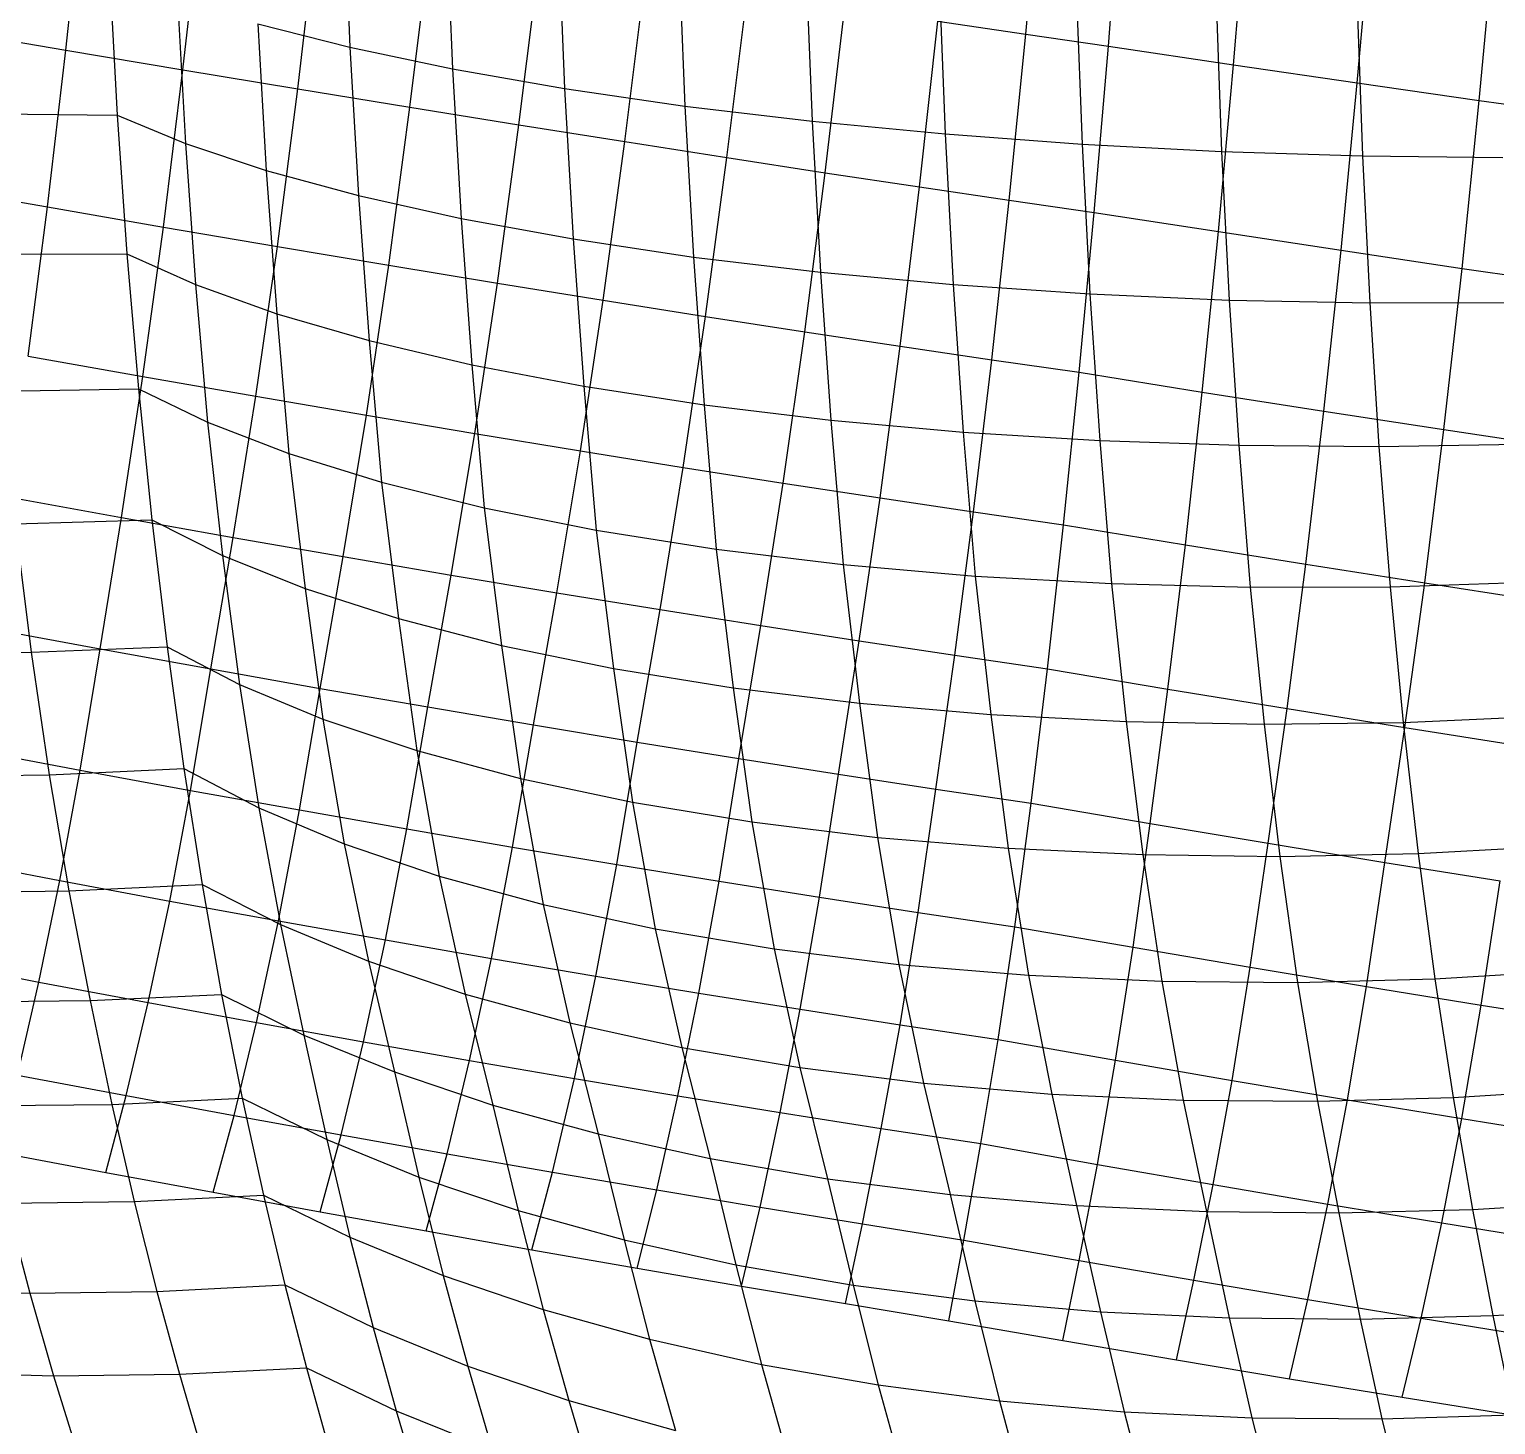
# Model space of a CAD drawing. Extents: x -429 to 429, y -1 to 209.
# Drawn here: x -267.84 to -245.69, y 29.15 to 50.21 of the extents above; entities that cross this region are included whole.
import ezdxf

# ---------------------------------------------------------------- set-up
doc = ezdxf.new("R2010")
doc.units = 0

msp = doc.modelspace()

# ---------------------------------------------------------------- linework, layer by layer
at = {"layer": 'default', "color": 3, "linetype": 'CONTINUOUS'}
for p, q in [((-252.789, 50.143, 75.947), (-252.554, 52.737, 76.151)), ((-251.541, 49.962, 74.546), (-251.339, 52.557, 74.715)), ((-251.541, 49.962, 74.546), (-251.339, 52.557, 74.715)), ((-267.285, 49.9, 84.443), (-267.021, 52.365, 84.719)), ((-249.651, 49.681, 74.247), (-249.437, 52.287, 74.464)), ((-265.516, 49.603, 83.82), (-265.236, 52.076, 84.127)), ((-247.783, 49.407, 73.84), (-247.555, 52.023, 74.096)), ((-263.782, 49.316, 83.104), (-263.489, 51.795, 83.432)), ((-245.941, 49.141, 73.325), (-245.7, 51.765, 73.61)), ((-262.09, 49.039, 82.298), (-261.785, 51.523, 82.637)), ((-260.442, 48.773, 81.404), (-260.131, 51.262, 81.745)), ((-258.845, 48.519, 80.424), (-258.532, 51.013, 80.76)), ((-257.302, 48.278, 79.362), (-256.994, 50.775, 79.683)), ((-255.817, 48.049, 78.22), (-255.52, 50.551, 78.52)), ((-254.395, 47.835, 77.001), (-254.117, 50.34, 77.273)), ((-254.117, 50.34, 77.273), (-252.789, 50.143, 75.947)), ((-269.085, 50.206, 84.973), (-267.285, 49.9, 84.443)), ((-253.04, 47.636, 75.709), (-252.789, 50.143, 75.947)), ((-252.789, 50.143, 75.947), (-251.541, 49.962, 74.546)), ((-267.563, 47.533, 84.138), (-267.285, 49.9, 84.443)), ((-267.285, 49.9, 84.443), (-265.516, 49.603, 83.82)), ((-251.756, 47.451, 74.347), (-251.541, 49.962, 74.546)), ((-251.756, 47.451, 74.347), (-251.541, 49.962, 74.546)), ((-251.541, 49.962, 74.546), (-249.651, 49.681, 74.247)), ((-265.81, 47.229, 83.483), (-265.516, 49.603, 83.82)), ((-265.516, 49.603, 83.82), (-263.782, 49.316, 83.104)), ((-249.881, 47.161, 73.996), (-249.651, 49.681, 74.247)), ((-249.651, 49.681, 74.247), (-247.783, 49.407, 73.84)), ((-248.028, 46.879, 73.546), (-247.783, 49.407, 73.84)), ((-247.783, 49.407, 73.84), (-245.941, 49.141, 73.325)), ((-264.091, 46.936, 82.746), (-263.782, 49.316, 83.104)), ((-263.782, 49.316, 83.104), (-262.09, 49.039, 82.298)), ((-262.409, 46.654, 81.928), (-262.09, 49.039, 82.298)), ((-262.09, 49.039, 82.298), (-260.442, 48.773, 81.404)), ((-246.201, 46.606, 73), (-245.941, 49.141, 73.325)), ((-245.941, 49.141, 73.325), (-244.133, 48.884, 72.705)), ((-260.767, 46.384, 81.031), (-260.442, 48.773, 81.404)), ((-260.442, 48.773, 81.404), (-258.845, 48.519, 80.424)), ((-259.171, 46.125, 80.057), (-258.845, 48.519, 80.424)), ((-258.845, 48.519, 80.424), (-257.302, 48.278, 79.362)), ((-257.623, 45.88, 79.009), (-257.302, 48.278, 79.362)), ((-257.302, 48.278, 79.362), (-255.817, 48.049, 78.22)), ((-269.345, 47.846, 84.71), (-267.563, 47.533, 84.138)), ((-256.127, 45.648, 77.888), (-255.817, 48.049, 78.22)), ((-255.817, 48.049, 78.22), (-254.395, 47.835, 77.001)), ((-254.686, 45.43, 76.698), (-254.395, 47.835, 77.001)), ((-254.395, 47.835, 77.001), (-253.04, 47.636, 75.709)), ((-253.303, 45.226, 75.441), (-253.04, 47.636, 75.709)), ((-253.04, 47.636, 75.709), (-251.756, 47.451, 74.347)), ((-267.856, 45.28, 83.8), (-267.563, 47.533, 84.138)), ((-267.563, 47.533, 84.138), (-265.81, 47.229, 83.483)), ((-251.982, 45.037, 74.12), (-251.756, 47.451, 74.347)), ((-251.982, 45.037, 74.12), (-251.756, 47.451, 74.347)), ((-251.756, 47.451, 74.347), (-249.881, 47.161, 73.996)), ((-266.121, 44.972, 83.11), (-265.81, 47.229, 83.483)), ((-265.81, 47.229, 83.483), (-264.091, 46.936, 82.746)), ((-250.123, 44.739, 73.715), (-249.881, 47.161, 73.996)), ((-249.881, 47.161, 73.996), (-248.028, 46.879, 73.546)), ((-264.417, 44.674, 82.349), (-264.091, 46.936, 82.746)), ((-264.091, 46.936, 82.746), (-262.409, 46.654, 81.928)), ((-248.286, 44.45, 73.222), (-248.028, 46.879, 73.546)), ((-248.028, 46.879, 73.546), (-246.201, 46.606, 73)), ((-262.746, 44.388, 81.518), (-262.409, 46.654, 81.928)), ((-262.409, 46.654, 81.928), (-260.767, 46.384, 81.031)), ((-246.474, 44.171, 72.643), (-246.201, 46.606, 73)), ((-246.201, 46.606, 73), (-244.406, 46.343, 72.358)), ((-261.111, 44.114, 80.617), (-260.767, 46.384, 81.031)), ((-260.767, 46.384, 81.031), (-259.171, 46.125, 80.057)), ((-259.515, 43.851, 79.65), (-259.171, 46.125, 80.057)), ((-259.171, 46.125, 80.057), (-257.623, 45.88, 79.009)), ((-257.962, 43.601, 78.617), (-257.623, 45.88, 79.009)), ((-257.623, 45.88, 79.009), (-256.127, 45.648, 77.888)), ((-256.452, 43.364, 77.52), (-256.127, 45.648, 77.888)), ((-256.127, 45.648, 77.888), (-254.686, 45.43, 76.698)), ((-254.99, 43.141, 76.362), (-254.686, 45.43, 76.698)), ((-254.686, 45.43, 76.698), (-253.303, 45.226, 75.441)), ((-267.856, 45.28, 83.8), (-266.121, 44.972, 83.11)), ((-253.578, 42.931, 75.144), (-253.303, 45.226, 75.441)), ((-253.303, 45.226, 75.441), (-251.982, 45.037, 74.12)), ((-266.445, 42.844, 82.709), (-266.121, 44.972, 83.11)), ((-266.121, 44.972, 83.11), (-264.417, 44.674, 82.349)), ((-252.218, 42.736, 73.868), (-251.982, 45.037, 74.12)), ((-252.218, 42.736, 73.868), (-251.982, 45.037, 74.12)), ((-251.982, 45.037, 74.12), (-250.123, 44.739, 73.715)), ((-250.378, 42.433, 73.404), (-250.123, 44.739, 73.715)), ((-250.123, 44.739, 73.715), (-248.286, 44.45, 73.222)), ((-264.756, 42.543, 81.922), (-264.417, 44.674, 82.349)), ((-264.417, 44.674, 82.349), (-262.746, 44.388, 81.518)), ((-263.097, 42.254, 81.076), (-262.746, 44.388, 81.518)), ((-262.746, 44.388, 81.518), (-261.111, 44.114, 80.617)), ((-248.559, 42.139, 72.864), (-248.286, 44.45, 73.222)), ((-248.286, 44.45, 73.222), (-246.474, 44.171, 72.643)), ((-261.468, 41.976, 80.172), (-261.111, 44.114, 80.617)), ((-261.111, 44.114, 80.617), (-259.515, 43.851, 79.65)), ((-246.763, 41.856, 72.248), (-246.474, 44.171, 72.643)), ((-246.474, 44.171, 72.643), (-244.692, 43.903, 71.978)), ((-259.873, 41.709, 79.211), (-259.515, 43.851, 79.65)), ((-259.515, 43.851, 79.65), (-257.962, 43.601, 78.617)), ((-258.312, 41.454, 78.194), (-257.962, 43.601, 78.617)), ((-257.962, 43.601, 78.617), (-256.452, 43.364, 77.52)), ((-256.789, 41.212, 77.122), (-256.452, 43.364, 77.52)), ((-256.452, 43.364, 77.52), (-254.99, 43.141, 76.362)), ((-268.161, 43.154, 83.436), (-266.445, 42.844, 82.709)), ((-255.305, 40.982, 75.997), (-254.99, 43.141, 76.362)), ((-254.99, 43.141, 76.362), (-253.578, 42.931, 75.144)), ((-266.769, 40.86, 82.301), (-266.445, 42.844, 82.709)), ((-266.445, 42.844, 82.709), (-264.756, 42.543, 81.922)), ((-253.862, 40.764, 74.821), (-253.578, 42.931, 75.144)), ((-253.578, 42.931, 75.144), (-252.218, 42.736, 73.868)), ((-265.095, 40.558, 81.491), (-264.756, 42.543, 81.922)), ((-264.756, 42.543, 81.922), (-263.097, 42.254, 81.076)), ((-252.461, 40.56, 73.594), (-252.218, 42.736, 73.868)), ((-252.461, 40.56, 73.594), (-252.218, 42.736, 73.868)), ((-252.218, 42.736, 73.868), (-250.378, 42.433, 73.404)), ((-250.642, 40.254, 73.068), (-250.378, 42.433, 73.404)), ((-250.378, 42.433, 73.404), (-248.559, 42.139, 72.864)), ((-263.445, 40.265, 80.63), (-263.097, 42.254, 81.076)), ((-263.097, 42.254, 81.076), (-261.468, 41.976, 80.172)), ((-248.842, 39.959, 72.478), (-248.559, 42.139, 72.864)), ((-248.559, 42.139, 72.864), (-246.763, 41.856, 72.248)), ((-261.821, 39.984, 79.722), (-261.468, 41.976, 80.172)), ((-261.468, 41.976, 80.172), (-259.873, 41.709, 79.211)), ((-247.065, 39.673, 71.824), (-246.763, 41.856, 72.248)), ((-246.763, 41.856, 72.248), (-244.995, 41.583, 71.559)), ((-260.225, 39.713, 78.766), (-259.873, 41.709, 79.211)), ((-259.873, 41.709, 79.211), (-258.312, 41.454, 78.194)), ((-258.658, 39.453, 77.763), (-258.312, 41.454, 78.194)), ((-258.312, 41.454, 78.194), (-256.789, 41.212, 77.122)), ((-257.122, 39.205, 76.714), (-256.789, 41.212, 77.122)), ((-256.789, 41.212, 77.122), (-255.305, 40.982, 75.997)), ((-268.467, 41.173, 83.062), (-266.769, 40.86, 82.301)), ((-255.617, 38.968, 75.621), (-255.305, 40.982, 75.997)), ((-255.305, 40.982, 75.997), (-253.862, 40.764, 74.821)), ((-267.069, 39.032, 81.935), (-266.769, 40.86, 82.301)), ((-266.769, 40.86, 82.301), (-265.095, 40.558, 81.491)), ((-254.145, 38.742, 74.483), (-253.862, 40.764, 74.821)), ((-253.862, 40.764, 74.821), (-252.461, 40.56, 73.594)), ((-265.402, 38.725, 81.109), (-265.095, 40.558, 81.491)), ((-265.095, 40.558, 81.491), (-263.445, 40.265, 80.63)), ((-252.708, 38.529, 73.303), (-252.461, 40.56, 73.594)), ((-252.708, 38.529, 73.303), (-252.461, 40.56, 73.594)), ((-252.461, 40.56, 73.594), (-250.642, 40.254, 73.068)), ((-263.757, 38.429, 80.24), (-263.445, 40.265, 80.63)), ((-263.445, 40.265, 80.63), (-261.821, 39.984, 79.722)), ((-250.909, 38.222, 72.719), (-250.642, 40.254, 73.068)), ((-250.642, 40.254, 73.068), (-248.842, 39.959, 72.478)), ((-262.135, 38.144, 79.328), (-261.821, 39.984, 79.722)), ((-261.821, 39.984, 79.722), (-260.225, 39.713, 78.766)), ((-249.128, 37.925, 72.082), (-248.842, 39.959, 72.478)), ((-248.842, 39.959, 72.478), (-247.065, 39.673, 71.824)), ((-260.538, 37.869, 78.375), (-260.225, 39.713, 78.766)), ((-260.225, 39.713, 78.766), (-258.658, 39.453, 77.763)), ((-247.367, 37.638, 71.393), (-247.065, 39.673, 71.824)), ((-247.065, 39.673, 71.824), (-245.311, 39.398, 71.108)), ((-258.966, 37.606, 77.379), (-258.658, 39.453, 77.763)), ((-258.658, 39.453, 77.763), (-257.122, 39.205, 76.714)), ((-268.756, 39.348, 82.717), (-267.069, 39.032, 81.935)), ((-257.421, 37.353, 76.343), (-257.122, 39.205, 76.714)), ((-257.122, 39.205, 76.714), (-255.617, 38.968, 75.621)), ((-267.375, 37.364, 81.545), (-267.069, 39.032, 81.935)), ((-267.069, 39.032, 81.935), (-265.402, 38.725, 81.109)), ((-255.903, 37.113, 75.267), (-255.617, 38.968, 75.621)), ((-255.617, 38.968, 75.621), (-254.145, 38.742, 74.483)), ((-265.716, 37.054, 80.704), (-265.402, 38.725, 81.109)), ((-265.402, 38.725, 81.109), (-263.757, 38.429, 80.24)), ((-254.414, 36.883, 74.152), (-254.145, 38.742, 74.483)), ((-254.145, 38.742, 74.483), (-252.708, 38.529, 73.303)), ((-264.076, 36.755, 79.825), (-263.757, 38.429, 80.24)), ((-263.757, 38.429, 80.24), (-262.135, 38.144, 79.328)), ((-252.955, 36.666, 72.998), (-252.708, 38.529, 73.303)), ((-252.955, 36.666, 72.998), (-252.708, 38.529, 73.303)), ((-252.708, 38.529, 73.303), (-250.909, 38.222, 72.719)), ((-262.456, 36.466, 78.91), (-262.135, 38.144, 79.328)), ((-262.135, 38.144, 79.328), (-260.538, 37.869, 78.375)), ((-251.168, 36.355, 72.38), (-250.909, 38.222, 72.719)), ((-250.909, 38.222, 72.719), (-249.128, 37.925, 72.082)), ((-260.858, 36.188, 77.958), (-260.538, 37.869, 78.375)), ((-260.538, 37.869, 78.375), (-258.966, 37.606, 77.379)), ((-249.398, 36.053, 71.716), (-249.128, 37.925, 72.082)), ((-249.128, 37.925, 72.082), (-247.367, 37.638, 71.393)), ((-269.052, 37.684, 82.349), (-267.375, 37.364, 81.545)), ((-259.281, 35.921, 76.971), (-258.966, 37.606, 77.379)), ((-258.966, 37.606, 77.379), (-257.421, 37.353, 76.343)), ((-247.646, 35.762, 71.005), (-247.367, 37.638, 71.393)), ((-247.367, 37.638, 71.393), (-245.626, 37.361, 70.652)), ((-267.691, 35.831, 81.128), (-267.375, 37.364, 81.545)), ((-267.375, 37.364, 81.545), (-265.716, 37.054, 80.704)), ((-257.726, 35.665, 75.948), (-257.421, 37.353, 76.343)), ((-257.421, 37.353, 76.343), (-255.903, 37.113, 75.267)), ((-245.913, 35.481, 70.248), (-245.626, 37.361, 70.652)), ((-266.04, 35.52, 80.27), (-265.716, 37.054, 80.704)), ((-265.716, 37.054, 80.704), (-264.076, 36.755, 79.825)), ((-256.195, 35.42, 74.891), (-255.903, 37.113, 75.267)), ((-255.903, 37.113, 75.267), (-254.414, 36.883, 74.152)), ((-254.688, 35.186, 73.799), (-254.414, 36.883, 74.152)), ((-254.414, 36.883, 74.152), (-252.955, 36.666, 72.998)), ((-264.406, 35.218, 79.381), (-264.076, 36.755, 79.825)), ((-264.076, 36.755, 79.825), (-262.456, 36.466, 78.91)), ((-253.206, 34.964, 72.674), (-252.955, 36.666, 72.998)), ((-253.206, 34.964, 72.674), (-252.955, 36.666, 72.998)), ((-252.955, 36.666, 72.998), (-251.168, 36.355, 72.38)), ((-262.788, 34.927, 78.462), (-262.456, 36.466, 78.91)), ((-262.456, 36.466, 78.91), (-260.858, 36.188, 77.958)), ((-251.433, 34.65, 72.02), (-251.168, 36.355, 72.38)), ((-251.168, 36.355, 72.38), (-249.398, 36.053, 71.716)), ((-269.357, 36.152, 81.955), (-267.691, 35.831, 81.128)), ((-261.188, 34.645, 77.513), (-260.858, 36.188, 77.958)), ((-260.858, 36.188, 77.958), (-259.281, 35.921, 76.971)), ((-259.605, 34.374, 76.533), (-259.281, 35.921, 76.971)), ((-259.281, 35.921, 76.971), (-257.726, 35.665, 75.948)), ((-249.674, 34.345, 71.326), (-249.398, 36.053, 71.716)), ((-249.398, 36.053, 71.716), (-247.646, 35.762, 71.005)), ((-268.014, 34.427, 80.692), (-267.691, 35.831, 81.128)), ((-267.691, 35.831, 81.128), (-266.04, 35.52, 80.27)), ((-258.041, 34.113, 75.524), (-257.726, 35.665, 75.948)), ((-257.726, 35.665, 75.948), (-256.195, 35.42, 74.891)), ((-247.932, 34.051, 70.592), (-247.646, 35.762, 71.005)), ((-247.646, 35.762, 71.005), (-245.913, 35.481, 70.248)), ((-266.372, 34.117, 79.815), (-266.04, 35.52, 80.27)), ((-266.04, 35.52, 80.27), (-264.406, 35.218, 79.381)), ((-246.205, 33.768, 69.819), (-245.913, 35.481, 70.248)), ((-245.913, 35.481, 70.248), (-244.199, 35.211, 69.446)), ((-264.744, 33.816, 78.915), (-264.406, 35.218, 79.381)), ((-264.406, 35.218, 79.381), (-262.788, 34.927, 78.462)), ((-256.496, 33.862, 74.487), (-256.195, 35.42, 74.891)), ((-256.195, 35.42, 74.891), (-254.688, 35.186, 73.799)), ((-254.971, 33.621, 73.42), (-254.688, 35.186, 73.799)), ((-254.688, 35.186, 73.799), (-253.206, 34.964, 72.674)), ((-263.128, 33.522, 77.991), (-262.788, 34.927, 78.462)), ((-262.788, 34.927, 78.462), (-261.188, 34.645, 77.513)), ((-253.466, 33.391, 72.325), (-253.206, 34.964, 72.674)), ((-253.466, 33.391, 72.325), (-253.206, 34.964, 72.674)), ((-253.206, 34.964, 72.674), (-251.433, 34.65, 72.02)), ((-261.525, 33.237, 77.044), (-261.188, 34.645, 77.513)), ((-261.188, 34.645, 77.513), (-259.605, 34.374, 76.533)), ((-251.706, 33.077, 71.634), (-251.433, 34.65, 72.02)), ((-251.433, 34.65, 72.02), (-249.674, 34.345, 71.326)), ((-268.014, 34.427, 80.692), (-266.372, 34.117, 79.815)), ((-259.937, 32.96, 76.074), (-259.605, 34.374, 76.533)), ((-259.605, 34.374, 76.533), (-258.041, 34.113, 75.524)), ((-249.96, 32.773, 70.909), (-249.674, 34.345, 71.326)), ((-249.674, 34.345, 71.326), (-247.932, 34.051, 70.592)), ((-266.683, 32.957, 79.38), (-266.372, 34.117, 79.815)), ((-266.372, 34.117, 79.815), (-264.744, 33.816, 78.915)), ((-258.362, 32.691, 75.081), (-258.041, 34.113, 75.524)), ((-258.041, 34.113, 75.524), (-256.496, 33.862, 74.487)), ((-248.227, 32.478, 70.151), (-247.932, 34.051, 70.592)), ((-247.932, 34.051, 70.592), (-246.205, 33.768, 69.819)), ((-265.061, 32.657, 78.466), (-264.744, 33.816, 78.915)), ((-264.744, 33.816, 78.915), (-263.128, 33.522, 77.991)), ((-256.801, 32.431, 74.067), (-256.496, 33.862, 74.487)), ((-256.496, 33.862, 74.487), (-254.971, 33.621, 73.42)), ((-246.508, 32.193, 69.361), (-246.205, 33.768, 69.819)), ((-246.205, 33.768, 69.819), (-244.497, 33.494, 69.008)), ((-263.447, 32.362, 77.538), (-263.128, 33.522, 77.991)), ((-263.128, 33.522, 77.991), (-261.525, 33.237, 77.044)), ((-255.255, 32.179, 73.029), (-254.971, 33.621, 73.42)), ((-254.971, 33.621, 73.42), (-253.466, 33.391, 72.325)), ((-268.313, 33.263, 80.279), (-266.683, 32.957, 79.38)), ((-261.842, 32.073, 76.594), (-261.525, 33.237, 77.044)), ((-261.525, 33.237, 77.044), (-259.937, 32.96, 76.074)), ((-253.725, 31.935, 71.97), (-253.466, 33.391, 72.325)), ((-253.725, 31.935, 71.97), (-253.466, 33.391, 72.325)), ((-253.466, 33.391, 72.325), (-251.706, 33.077, 71.634)), ((-251.982, 31.628, 71.235), (-251.706, 33.077, 71.634)), ((-251.706, 33.077, 71.634), (-249.96, 32.773, 70.909)), ((-266.683, 32.957, 79.38), (-265.061, 32.657, 78.466)), ((-260.246, 31.79, 75.635), (-259.937, 32.96, 76.074)), ((-259.937, 32.96, 76.074), (-258.362, 32.691, 75.081)), ((-250.25, 31.329, 70.475), (-249.96, 32.773, 70.909)), ((-249.96, 32.773, 70.909), (-248.227, 32.478, 70.151)), ((-265.061, 32.657, 78.466), (-263.447, 32.362, 77.538)), ((-258.659, 31.512, 74.662), (-258.362, 32.691, 75.081)), ((-258.362, 32.691, 75.081), (-256.801, 32.431, 74.067)), ((-263.447, 32.362, 77.538), (-261.842, 32.073, 76.594)), ((-257.081, 31.241, 73.674), (-256.801, 32.431, 74.067)), ((-256.801, 32.431, 74.067), (-255.255, 32.179, 73.029)), ((-248.528, 31.037, 69.69), (-248.227, 32.478, 70.151)), ((-248.227, 32.478, 70.151), (-246.508, 32.193, 69.361)), ((-255.511, 30.975, 72.671), (-255.255, 32.179, 73.029)), ((-255.255, 32.179, 73.029), (-253.725, 31.935, 71.97)), ((-246.818, 30.754, 68.881), (-246.508, 32.193, 69.361)), ((-246.508, 32.193, 69.361), (-244.805, 31.918, 68.539)), ((-261.842, 32.073, 76.594), (-260.246, 31.79, 75.635)), ((-253.952, 30.715, 71.654), (-253.725, 31.935, 71.97)), ((-253.952, 30.715, 71.654), (-253.725, 31.935, 71.97)), ((-253.725, 31.935, 71.97), (-251.982, 31.628, 71.235)), ((-260.246, 31.79, 75.635), (-258.659, 31.512, 74.662)), ((-258.659, 31.512, 74.662), (-257.081, 31.241, 73.674)), ((-252.23, 30.418, 70.87), (-251.982, 31.628, 71.235)), ((-251.982, 31.628, 71.235), (-250.25, 31.329, 70.475)), ((-257.081, 31.241, 73.674), (-255.511, 30.975, 72.671)), ((-250.515, 30.127, 70.07), (-250.25, 31.329, 70.475)), ((-250.25, 31.329, 70.475), (-248.528, 31.037, 69.69)), ((-248.807, 29.842, 69.254), (-248.528, 31.037, 69.69)), ((-248.528, 31.037, 69.69), (-246.818, 30.754, 68.881)), ((-255.511, 30.975, 72.671), (-253.952, 30.715, 71.654)), ((-253.952, 30.715, 71.654), (-252.23, 30.418, 70.87)), ((-247.107, 29.563, 68.422), (-246.818, 30.754, 68.881)), ((-246.818, 30.754, 68.881), (-245.12, 30.479, 68.046)), ((-252.23, 30.418, 70.87), (-250.515, 30.127, 70.07)), ((-250.515, 30.127, 70.07), (-248.807, 29.842, 69.254)), ((-248.807, 29.842, 69.254), (-247.107, 29.563, 68.422)), ((-247.107, 29.563, 68.422), (-245.415, 29.289, 67.574))]:
    msp.add_line(p, q, dxfattribs=at)
at = {"layer": 'default', "color": 5, "linetype": 'CONTINUOUS'}
for p, q in [((-263.091, 52.225, 41.866), (-262.995, 49.944, 42.205)), ((-261.543, 51.92, 40.375), (-261.445, 49.618, 40.721)), ((-259.851, 51.637, 39.055), (-259.753, 49.321, 39.406)), ((-258.032, 51.38, 37.92), (-257.936, 49.057, 38.274)), ((-266.624, 51.06, 47.499), (-266.51, 48.919, 47.86)), ((-266.624, 51.06, 47.499), (-266.51, 48.919, 47.86)), ((-256.108, 51.151, 36.982), (-256.014, 48.827, 37.337)), ((-254.099, 50.953, 36.252), (-254.008, 48.635, 36.606)), ((-252.027, 50.789, 35.738), (-251.939, 48.483, 36.087)), ((-265.598, 50.669, 45.612), (-265.477, 48.49, 45.986)), ((-249.915, 50.66, 35.446), (-249.831, 48.372, 35.788)), ((-247.786, 50.567, 35.378), (-247.706, 48.304, 35.711)), ((-264.384, 50.296, 43.841), (-262.995, 49.944, 42.205)), ((-264.384, 50.296, 43.841), (-264.258, 48.084, 44.227)), ((-262.995, 49.944, 42.205), (-261.445, 49.618, 40.721)), ((-262.995, 49.944, 42.205), (-262.866, 47.706, 42.6)), ((-261.445, 49.618, 40.721), (-259.753, 49.321, 39.406)), ((-261.445, 49.618, 40.721), (-261.315, 47.36, 41.124)), ((-259.753, 49.321, 39.406), (-257.936, 49.057, 38.274)), ((-259.753, 49.321, 39.406), (-259.623, 47.049, 39.815)), ((-268.595, 48.941, 47.835), (-266.51, 48.919, 47.86)), ((-257.936, 49.057, 38.274), (-256.014, 48.827, 37.337)), ((-257.936, 49.057, 38.274), (-257.808, 46.777, 38.686)), ((-266.51, 48.919, 47.86), (-265.477, 48.49, 45.986)), ((-266.51, 48.919, 47.86), (-266.365, 46.827, 48.274)), ((-266.51, 48.919, 47.86), (-266.365, 46.827, 48.274)), ((-256.014, 48.827, 37.337), (-254.008, 48.635, 36.606)), ((-256.014, 48.827, 37.337), (-255.888, 46.547, 37.75)), ((-254.008, 48.635, 36.606), (-251.939, 48.483, 36.087)), ((-254.008, 48.635, 36.606), (-253.886, 46.36, 37.017)), ((-265.477, 48.49, 45.986), (-264.258, 48.084, 44.227)), ((-265.477, 48.49, 45.986), (-265.325, 46.36, 46.413)), ((-251.939, 48.483, 36.087), (-249.831, 48.372, 35.788)), ((-251.939, 48.483, 36.087), (-251.821, 46.221, 36.494)), ((-249.831, 48.372, 35.788), (-247.706, 48.304, 35.711)), ((-249.831, 48.372, 35.788), (-249.717, 46.128, 36.188)), ((-247.706, 48.304, 35.711), (-245.586, 48.279, 35.857)), ((-247.706, 48.304, 35.711), (-247.595, 46.085, 36.101)), ((-264.258, 48.084, 44.227), (-262.866, 47.706, 42.6)), ((-264.258, 48.084, 44.227), (-264.101, 45.921, 44.666)), ((-262.866, 47.706, 42.6), (-261.315, 47.36, 41.124)), ((-262.866, 47.706, 42.6), (-262.705, 45.517, 43.05)), ((-261.315, 47.36, 41.124), (-259.623, 47.049, 39.815)), ((-261.315, 47.36, 41.124), (-261.153, 45.15, 41.583)), ((-259.623, 47.049, 39.815), (-257.808, 46.777, 38.686)), ((-259.623, 47.049, 39.815), (-259.462, 44.825, 40.28)), ((-268.445, 46.82, 48.261), (-266.365, 46.827, 48.274)), ((-266.365, 46.827, 48.274), (-265.325, 46.36, 46.413)), ((-266.365, 46.827, 48.274), (-266.19, 44.788, 48.737)), ((-266.365, 46.827, 48.274), (-266.19, 44.788, 48.737)), ((-257.808, 46.777, 38.686), (-255.888, 46.547, 37.75)), ((-257.808, 46.777, 38.686), (-257.648, 44.546, 39.155)), ((-255.888, 46.547, 37.75), (-253.886, 46.36, 37.017)), ((-255.888, 46.547, 37.75), (-255.731, 44.315, 38.22)), ((-265.325, 46.36, 46.413), (-264.101, 45.921, 44.666)), ((-265.325, 46.36, 46.413), (-265.145, 44.282, 46.889)), ((-253.886, 46.36, 37.017), (-251.821, 46.221, 36.494)), ((-253.886, 46.36, 37.017), (-253.732, 44.135, 37.485)), ((-251.821, 46.221, 36.494), (-249.717, 46.128, 36.188)), ((-251.821, 46.221, 36.494), (-251.672, 44.007, 36.957)), ((-249.717, 46.128, 36.188), (-247.595, 46.085, 36.101)), ((-249.717, 46.128, 36.188), (-249.572, 43.934, 36.643)), ((-247.595, 46.085, 36.101), (-245.48, 46.091, 36.234)), ((-247.595, 46.085, 36.101), (-247.455, 43.915, 36.546)), ((-264.101, 45.921, 44.666), (-262.705, 45.517, 43.05)), ((-264.101, 45.921, 44.666), (-263.917, 43.811, 45.153)), ((-262.705, 45.517, 43.05), (-261.153, 45.15, 41.583)), ((-262.705, 45.517, 43.05), (-262.519, 43.379, 43.547)), ((-261.153, 45.15, 41.583), (-259.462, 44.825, 40.28)), ((-261.153, 45.15, 41.583), (-260.966, 42.992, 42.087)), ((-268.265, 44.75, 48.734), (-266.19, 44.788, 48.737)), ((-266.19, 44.788, 48.737), (-265.145, 44.282, 46.889)), ((-266.19, 44.788, 48.737), (-265.987, 42.808, 49.246)), ((-266.19, 44.788, 48.737), (-265.987, 42.808, 49.246)), ((-259.462, 44.825, 40.28), (-257.648, 44.546, 39.155)), ((-259.462, 44.825, 40.28), (-259.275, 42.653, 40.79)), ((-257.648, 44.546, 39.155), (-255.731, 44.315, 38.22)), ((-257.648, 44.546, 39.155), (-257.462, 42.366, 39.668)), ((-255.731, 44.315, 38.22), (-253.732, 44.135, 37.485)), ((-255.731, 44.315, 38.22), (-255.548, 42.135, 38.734)), ((-265.145, 44.282, 46.889), (-263.917, 43.811, 45.153)), ((-265.145, 44.282, 46.889), (-264.917, 42.269, 47.43)), ((-253.732, 44.135, 37.485), (-251.672, 44.007, 36.957)), ((-253.732, 44.135, 37.485), (-253.552, 41.961, 37.998)), ((-251.672, 44.007, 36.957), (-249.572, 43.934, 36.643)), ((-251.672, 44.007, 36.957), (-251.495, 41.846, 37.467)), ((-249.572, 43.934, 36.643), (-247.455, 43.915, 36.546)), ((-249.572, 43.934, 36.643), (-249.4, 41.792, 37.146)), ((-247.455, 43.915, 36.546), (-245.344, 43.952, 36.666)), ((-247.455, 43.915, 36.546), (-247.288, 41.799, 37.04)), ((-263.917, 43.811, 45.153), (-262.519, 43.379, 43.547)), ((-263.917, 43.811, 45.153), (-263.671, 41.771, 45.723)), ((-262.519, 43.379, 43.547), (-260.966, 42.992, 42.087)), ((-262.519, 43.379, 43.547), (-262.262, 41.317, 44.142)), ((-260.966, 42.992, 42.087), (-259.275, 42.653, 40.79)), ((-260.966, 42.992, 42.087), (-260.704, 40.914, 42.704)), ((-268.05, 42.747, 49.28), (-265.987, 42.808, 49.246)), ((-268.05, 42.747, 49.28), (-267.809, 40.811, 49.866)), ((-265.987, 42.808, 49.246), (-264.917, 42.269, 47.43)), ((-265.987, 42.808, 49.246), (-265.757, 40.894, 49.799)), ((-265.987, 42.808, 49.246), (-265.757, 40.894, 49.799)), ((-259.275, 42.653, 40.79), (-257.462, 42.366, 39.668)), ((-259.275, 42.653, 40.79), (-259.013, 40.564, 41.421)), ((-257.462, 42.366, 39.668), (-255.548, 42.135, 38.734)), ((-257.462, 42.366, 39.668), (-257.206, 40.272, 40.309)), ((-264.917, 42.269, 47.43), (-263.671, 41.771, 45.723)), ((-264.917, 42.269, 47.43), (-264.664, 40.324, 48.013)), ((-255.548, 42.135, 38.734), (-253.552, 41.961, 37.998)), ((-255.548, 42.135, 38.734), (-255.3, 40.04, 39.376)), ((-253.552, 41.961, 37.998), (-251.495, 41.846, 37.467)), ((-253.552, 41.961, 37.998), (-253.315, 39.87, 38.634)), ((-247.288, 41.799, 37.04), (-245.181, 41.867, 37.15)), ((-263.671, 41.771, 45.723), (-262.262, 41.317, 44.142)), ((-263.671, 41.771, 45.723), (-263.402, 39.799, 46.334)), ((-251.495, 41.846, 37.467), (-249.4, 41.792, 37.146)), ((-251.495, 41.846, 37.467), (-251.271, 39.765, 38.089)), ((-249.4, 41.792, 37.146), (-247.288, 41.799, 37.04)), ((-249.4, 41.792, 37.146), (-249.189, 39.725, 37.747)), ((-247.288, 41.799, 37.04), (-247.088, 39.751, 37.611)), ((-262.262, 41.317, 44.142), (-260.704, 40.914, 42.704)), ((-262.262, 41.317, 44.142), (-261.983, 39.325, 44.777)), ((-269.853, 40.798, 50.131), (-267.809, 40.811, 49.866)), ((-267.809, 40.811, 49.866), (-265.757, 40.894, 49.799)), ((-267.809, 40.811, 49.866), (-267.539, 38.96, 50.511)), ((-265.757, 40.894, 49.799), (-264.664, 40.324, 48.013)), ((-265.757, 40.894, 49.799), (-265.503, 39.055, 50.388)), ((-265.757, 40.894, 49.799), (-265.503, 39.055, 50.388)), ((-260.704, 40.914, 42.704), (-259.013, 40.564, 41.421)), ((-260.704, 40.914, 42.704), (-260.421, 38.906, 43.358)), ((-259.013, 40.564, 41.421), (-257.206, 40.272, 40.309)), ((-259.013, 40.564, 41.421), (-258.73, 38.546, 42.09)), ((-264.664, 40.324, 48.013), (-263.402, 39.799, 46.334)), ((-264.664, 40.324, 48.013), (-264.371, 38.462, 48.648)), ((-257.206, 40.272, 40.309), (-255.3, 40.04, 39.376)), ((-257.206, 40.272, 40.309), (-256.927, 38.248, 40.986)), ((-255.3, 40.04, 39.376), (-253.315, 39.87, 38.634)), ((-255.3, 40.04, 39.376), (-255.03, 38.015, 40.055)), ((-253.315, 39.87, 38.634), (-251.271, 39.765, 38.089)), ((-253.315, 39.87, 38.634), (-253.055, 37.85, 39.307)), ((-263.402, 39.799, 46.334), (-261.983, 39.325, 44.777)), ((-263.402, 39.799, 46.334), (-263.081, 37.919, 47.012)), ((-251.271, 39.765, 38.089), (-249.189, 39.725, 37.747)), ((-251.271, 39.765, 38.089), (-251.023, 37.754, 38.75)), ((-249.189, 39.725, 37.747), (-247.088, 39.751, 37.611)), ((-249.189, 39.725, 37.747), (-248.953, 37.728, 38.387)), ((-247.088, 39.751, 37.611), (-244.991, 39.842, 37.683)), ((-247.088, 39.751, 37.611), (-246.864, 37.772, 38.224)), ((-261.983, 39.325, 44.777), (-260.421, 38.906, 43.358)), ((-261.983, 39.325, 44.777), (-261.645, 37.431, 45.492)), ((-267.539, 38.96, 50.511), (-265.503, 39.055, 50.388)), ((-265.503, 39.055, 50.388), (-264.371, 38.462, 48.648)), ((-265.503, 39.055, 50.388), (-265.227, 37.303, 51.01)), ((-265.503, 39.055, 50.388), (-265.227, 37.303, 51.01)), ((-269.563, 38.937, 50.819), (-267.539, 38.96, 50.511)), ((-267.539, 38.96, 50.511), (-267.241, 37.207, 51.208)), ((-260.421, 38.906, 43.358), (-258.73, 38.546, 42.09)), ((-260.421, 38.906, 43.358), (-260.076, 37.001, 44.103)), ((-258.73, 38.546, 42.09), (-256.927, 38.248, 40.986)), ((-258.73, 38.546, 42.09), (-258.386, 36.633, 42.858)), ((-264.371, 38.462, 48.648), (-263.081, 37.919, 47.012)), ((-264.371, 38.462, 48.648), (-264.042, 36.697, 49.331)), ((-256.927, 38.248, 40.986), (-255.03, 38.015, 40.055)), ((-256.927, 38.248, 40.986), (-256.591, 36.331, 41.766)), ((-263.081, 37.919, 47.012), (-261.645, 37.431, 45.492)), ((-263.081, 37.919, 47.012), (-262.714, 36.144, 47.751)), ((-255.03, 38.015, 40.055), (-253.055, 37.85, 39.307)), ((-255.03, 38.015, 40.055), (-254.706, 36.098, 40.837)), ((-246.864, 37.772, 38.224), (-244.777, 37.886, 38.261)), ((-253.055, 37.85, 39.307), (-251.023, 37.754, 38.75)), ((-253.055, 37.85, 39.307), (-252.749, 35.935, 40.08)), ((-251.023, 37.754, 38.75), (-248.953, 37.728, 38.387)), ((-251.023, 37.754, 38.75), (-250.736, 35.844, 39.501)), ((-248.953, 37.728, 38.387), (-246.864, 37.772, 38.224)), ((-248.953, 37.728, 38.387), (-248.685, 35.826, 39.106)), ((-246.864, 37.772, 38.224), (-246.613, 35.88, 38.897)), ((-261.645, 37.431, 45.492), (-260.076, 37.001, 44.103)), ((-261.645, 37.431, 45.492), (-261.254, 35.648, 46.281)), ((-269.238, 37.183, 51.575), (-267.241, 37.207, 51.208)), ((-267.241, 37.207, 51.208), (-265.227, 37.303, 51.01)), ((-267.241, 37.207, 51.208), (-266.92, 35.552, 51.936)), ((-265.227, 37.303, 51.01), (-264.042, 36.697, 49.331)), ((-265.227, 37.303, 51.01), (-264.932, 35.643, 51.659)), ((-265.227, 37.303, 51.01), (-264.932, 35.643, 51.659)), ((-260.076, 37.001, 44.103), (-258.386, 36.633, 42.858)), ((-260.076, 37.001, 44.103), (-259.673, 35.213, 44.932)), ((-264.042, 36.697, 49.331), (-262.714, 36.144, 47.751)), ((-264.042, 36.697, 49.331), (-263.691, 35.031, 50.046)), ((-258.386, 36.633, 42.858), (-256.591, 36.331, 41.766)), ((-258.386, 36.633, 42.858), (-257.984, 34.842, 43.716)), ((-256.591, 36.331, 41.766), (-254.706, 36.098, 40.837)), ((-256.591, 36.331, 41.766), (-256.199, 34.538, 42.64)), ((-262.714, 36.144, 47.751), (-261.254, 35.648, 46.281)), ((-262.714, 36.144, 47.751), (-262.323, 34.473, 48.525)), ((-254.706, 36.098, 40.837), (-252.749, 35.935, 40.08)), ((-254.706, 36.098, 40.837), (-254.332, 34.303, 41.714)), ((-252.749, 35.935, 40.08), (-250.736, 35.844, 39.501)), ((-252.749, 35.935, 40.08), (-252.398, 34.14, 40.944)), ((-248.685, 35.826, 39.106), (-246.613, 35.88, 38.897)), ((-246.613, 35.88, 38.897), (-244.54, 36.007, 38.877)), ((-246.613, 35.88, 38.897), (-246.337, 34.088, 39.626)), ((-250.736, 35.844, 39.501), (-248.685, 35.826, 39.106)), ((-250.736, 35.844, 39.501), (-250.41, 34.049, 40.336)), ((-248.685, 35.826, 39.106), (-248.385, 34.032, 39.896)), ((-268.89, 35.532, 52.364), (-266.92, 35.552, 51.936)), ((-266.92, 35.552, 51.936), (-264.932, 35.643, 51.659)), ((-266.92, 35.552, 51.936), (-266.591, 33.984, 52.655)), ((-264.932, 35.643, 51.659), (-263.691, 35.031, 50.046)), ((-264.932, 35.643, 51.659), (-264.622, 34.078, 52.329)), ((-264.932, 35.643, 51.659), (-264.622, 34.078, 52.329)), ((-261.254, 35.648, 46.281), (-259.673, 35.213, 44.932)), ((-261.254, 35.648, 46.281), (-260.838, 33.974, 47.107)), ((-259.673, 35.213, 44.932), (-257.984, 34.842, 43.716)), ((-259.673, 35.213, 44.932), (-259.246, 33.537, 45.8)), ((-263.691, 35.031, 50.046), (-262.323, 34.473, 48.525)), ((-263.691, 35.031, 50.046), (-263.346, 33.454, 50.761)), ((-257.984, 34.842, 43.716), (-256.199, 34.538, 42.64)), ((-257.984, 34.842, 43.716), (-257.557, 33.165, 44.613)), ((-262.323, 34.473, 48.525), (-260.838, 33.974, 47.107)), ((-262.323, 34.473, 48.525), (-261.954, 32.887, 49.281)), ((-256.199, 34.538, 42.64), (-254.332, 34.303, 41.714)), ((-256.199, 34.538, 42.64), (-255.782, 32.86, 43.554)), ((-254.332, 34.303, 41.714), (-252.398, 34.14, 40.944)), ((-254.332, 34.303, 41.714), (-253.933, 32.624, 42.629)), ((-252.398, 34.14, 40.944), (-250.41, 34.049, 40.336)), ((-252.398, 34.14, 40.944), (-252.021, 32.459, 41.846)), ((-246.337, 34.088, 39.626), (-244.284, 34.216, 39.528)), ((-268.541, 33.962, 53.122), (-266.591, 33.984, 52.655)), ((-266.591, 33.984, 52.655), (-264.622, 34.078, 52.329)), ((-266.591, 33.984, 52.655), (-266.254, 32.517, 53.375)), ((-264.622, 34.078, 52.329), (-263.346, 33.454, 50.761)), ((-264.622, 34.078, 52.329), (-264.302, 32.615, 53.01)), ((-264.622, 34.078, 52.329), (-264.302, 32.615, 53.01)), ((-260.838, 33.974, 47.107), (-259.246, 33.537, 45.8)), ((-260.838, 33.974, 47.107), (-260.454, 32.381, 47.897)), ((-250.41, 34.049, 40.336), (-248.385, 34.032, 39.896)), ((-250.41, 34.049, 40.336), (-250.06, 32.366, 41.208)), ((-248.385, 34.032, 39.896), (-246.337, 34.088, 39.626)), ((-248.385, 34.032, 39.896), (-248.062, 32.344, 40.721)), ((-246.337, 34.088, 39.626), (-246.041, 32.396, 40.387)), ((-263.346, 33.454, 50.761), (-261.954, 32.887, 49.281)), ((-263.346, 33.454, 50.761), (-262.999, 31.979, 51.48)), ((-259.246, 33.537, 45.8), (-257.557, 33.165, 44.613)), ((-259.246, 33.537, 45.8), (-258.854, 31.938, 46.617)), ((-257.557, 33.165, 44.613), (-255.782, 32.86, 43.554)), ((-257.557, 33.165, 44.613), (-257.165, 31.562, 45.45)), ((-261.954, 32.887, 49.281), (-260.454, 32.381, 47.897)), ((-261.954, 32.887, 49.281), (-261.588, 31.402, 50.033)), ((-255.782, 32.86, 43.554), (-253.933, 32.624, 42.629)), ((-255.782, 32.86, 43.554), (-255.396, 31.254, 44.402)), ((-266.254, 32.517, 53.375), (-264.302, 32.615, 53.01)), ((-264.302, 32.615, 53.01), (-262.999, 31.979, 51.48)), ((-264.302, 32.615, 53.01), (-263.976, 31.258, 53.692)), ((-264.302, 32.615, 53.01), (-263.976, 31.258, 53.692)), ((-253.933, 32.624, 42.629), (-252.021, 32.459, 41.846)), ((-253.933, 32.624, 42.629), (-253.558, 31.017, 43.48)), ((-268.187, 32.491, 53.874), (-266.254, 32.517, 53.375)), ((-268.187, 32.491, 53.874), (-267.828, 31.134, 54.626)), ((-266.254, 32.517, 53.375), (-265.912, 31.159, 54.097)), ((-260.454, 32.381, 47.897), (-258.854, 31.938, 46.617)), ((-260.454, 32.381, 47.897), (-260.075, 30.887, 48.677)), ((-252.021, 32.459, 41.846), (-250.06, 32.366, 41.208)), ((-252.021, 32.459, 41.846), (-251.662, 30.852, 42.688)), ((-250.06, 32.366, 41.208), (-248.062, 32.344, 40.721)), ((-250.06, 32.366, 41.208), (-249.718, 30.759, 42.032)), ((-248.062, 32.344, 40.721), (-246.041, 32.396, 40.387)), ((-248.062, 32.344, 40.721), (-247.739, 30.74, 41.515)), ((-246.041, 32.396, 40.387), (-244.009, 32.519, 40.208)), ((-246.041, 32.396, 40.387), (-245.736, 30.794, 41.14)), ((-262.999, 31.979, 51.48), (-261.588, 31.402, 50.033)), ((-262.999, 31.979, 51.48), (-262.646, 30.614, 52.199)), ((-258.854, 31.938, 46.617), (-257.165, 31.562, 45.45)), ((-258.854, 31.938, 46.617), (-258.47, 30.439, 47.421)), ((-257.165, 31.562, 45.45), (-255.396, 31.254, 44.402)), ((-257.165, 31.562, 45.45), (-256.781, 30.058, 46.27)), ((-265.912, 31.159, 54.097), (-263.976, 31.258, 53.692)), ((-263.976, 31.258, 53.692), (-262.646, 30.614, 52.199)), ((-263.976, 31.258, 53.692), (-263.652, 30.008, 54.364)), ((-263.976, 31.258, 53.692), (-263.652, 30.008, 54.364)), ((-261.588, 31.402, 50.033), (-260.075, 30.887, 48.677)), ((-261.588, 31.402, 50.033), (-261.216, 30.031, 50.787)), ((-255.396, 31.254, 44.402), (-253.558, 31.017, 43.48)), ((-255.396, 31.254, 44.402), (-255.017, 29.748, 45.232)), ((-269.713, 31.183, 55.278), (-267.828, 31.134, 54.626)), ((-267.828, 31.134, 54.626), (-265.912, 31.159, 54.097)), ((-267.828, 31.134, 54.626), (-267.471, 29.887, 55.363)), ((-265.912, 31.159, 54.097), (-265.571, 29.911, 54.806)), ((-253.558, 31.017, 43.48), (-251.662, 30.852, 42.688)), ((-253.558, 31.017, 43.48), (-253.188, 29.51, 44.311)), ((-260.075, 30.887, 48.677), (-258.47, 30.439, 47.421)), ((-260.075, 30.887, 48.677), (-259.691, 29.512, 49.461)), ((-251.662, 30.852, 42.688), (-249.718, 30.759, 42.032)), ((-251.662, 30.852, 42.688), (-251.303, 29.344, 43.513)), ((-247.739, 30.74, 41.515), (-245.736, 30.794, 41.14)), ((-245.736, 30.794, 41.14), (-243.72, 30.921, 40.91)), ((-245.736, 30.794, 41.14), (-245.422, 29.294, 41.894)), ((-262.646, 30.614, 52.199), (-261.216, 30.031, 50.787)), ((-262.646, 30.614, 52.199), (-262.297, 29.359, 52.908)), ((-249.718, 30.759, 42.032), (-247.739, 30.74, 41.515)), ((-249.718, 30.759, 42.032), (-249.374, 29.253, 42.842)), ((-247.739, 30.74, 41.515), (-247.41, 29.236, 42.301)), ((-258.47, 30.439, 47.421), (-256.781, 30.058, 46.27)), ((-258.47, 30.439, 47.421), (-258.08, 29.06, 48.227)), ((-269.341, 29.938, 56.035), (-267.471, 29.887, 55.363)), ((-267.471, 29.887, 55.363), (-265.571, 29.911, 54.806)), ((-265.571, 29.911, 54.806), (-263.652, 30.008, 54.364)), ((-265.571, 29.911, 54.806), (-265.236, 28.773, 55.497)), ((-263.652, 30.008, 54.364), (-262.297, 29.359, 52.908)), ((-263.652, 30.008, 54.364), (-263.332, 28.865, 55.02)), ((-263.652, 30.008, 54.364), (-263.332, 28.865, 55.02)), ((-261.216, 30.031, 50.787), (-259.691, 29.512, 49.461)), ((-261.216, 30.031, 50.787), (-260.849, 28.772, 51.526)), ((-256.781, 30.058, 46.27), (-255.017, 29.748, 45.232)), ((-256.781, 30.058, 46.27), (-256.39, 28.676, 47.093)), ((-267.471, 29.887, 55.363), (-267.119, 28.754, 56.082)), ((-255.017, 29.748, 45.232), (-253.188, 29.51, 44.311)), ((-255.017, 29.748, 45.232), (-254.631, 28.364, 46.064)), ((-259.691, 29.512, 49.461), (-258.08, 29.06, 48.227)), ((-259.691, 29.512, 49.461), (-259.313, 28.25, 50.226)), ((-253.188, 29.51, 44.311), (-251.303, 29.344, 43.513)), ((-253.188, 29.51, 44.311), (-252.811, 28.124, 45.145)), ((-262.297, 29.359, 52.908), (-260.849, 28.772, 51.526)), ((-262.297, 29.359, 52.908), (-261.953, 28.215, 53.598)), ((-251.303, 29.344, 43.513), (-249.374, 29.253, 42.842)), ((-251.303, 29.344, 43.513), (-250.939, 27.958, 44.34)), ((-249.374, 29.253, 42.842), (-247.41, 29.236, 42.301)), ((-249.374, 29.253, 42.842), (-249.024, 27.866, 43.654)), ((-247.41, 29.236, 42.301), (-245.422, 29.294, 41.894)), ((-247.41, 29.236, 42.301), (-247.076, 27.849, 43.09))]:
    msp.add_line(p, q, dxfattribs=at)

doc.saveas('drawing.dxf')
